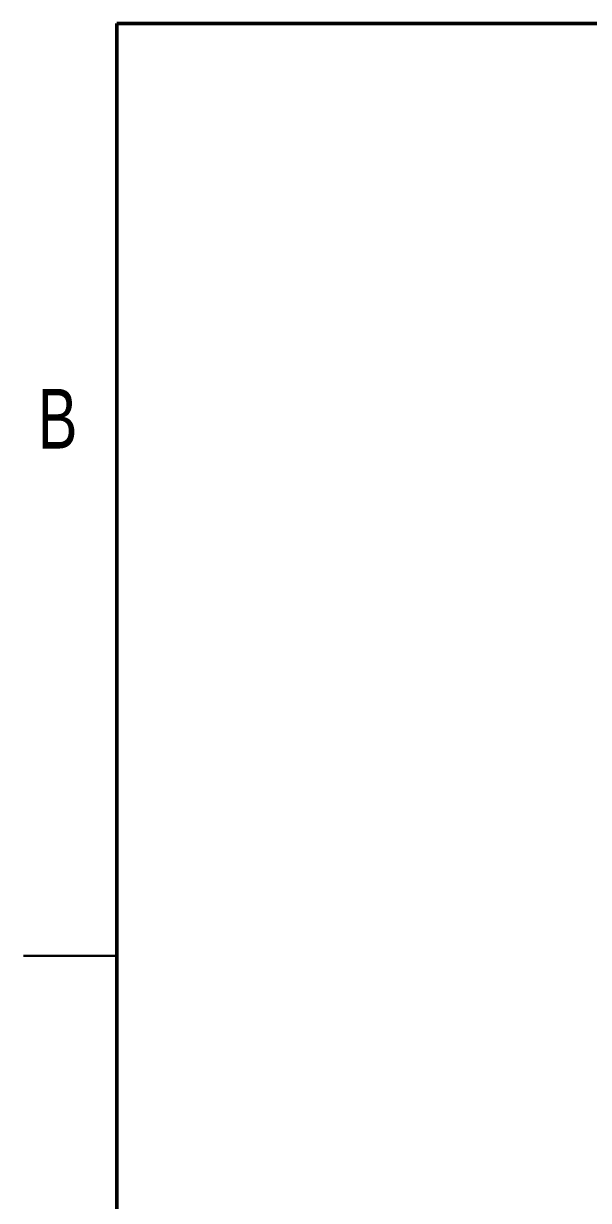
# Model space of a CAD drawing. Header units: inches. Extents: x 0.1 to 11.1, y 0.1 to 8.4.
# Drawn here: x 0.125 to 2.397, y 3.267 to 8 of the extents above; entities that cross this region are included whole.
import ezdxf

# ---------------------------------------------------------------- set-up
doc = ezdxf.new("R2010")
doc.units = ezdxf.units.IN
doc.header["$MEASUREMENT"] = 0
doc.styles.add('SLDTEXTSTYLE0', font='TXT', dxfattribs={"width": 0.75})

msp = doc.modelspace()

# ---------------------------------------------------------------- linework, layer by layer
at = {"color": 7, "linetype": 'Continuous', "lineweight": 50}
for p, q in [((0.5, 0.5), (0.5, 8)), ((0.5, 8), (10.5, 8))]:
    msp.add_line(p, q, dxfattribs=at)
at = {"color": 7, "linetype": 'Continuous', "lineweight": 25}
for p, q in [((0.125, 4.25), (0.5, 4.25)), ((0.5, 4.25), (0.125, 4.25))]:
    msp.add_line(p, q, dxfattribs=at)

# ---------------------------------------------------------------- texts
at = {"color": 7, "linetype": 'Continuous', "lineweight": 0, "insert": (0.2619, 6.5307), "char_height": 0.24, "attachment_point": 2, "style": 'SLDTEXTSTYLE0'}
msp.add_mtext('B', dxfattribs=at)

doc.saveas('drawing.dxf')
